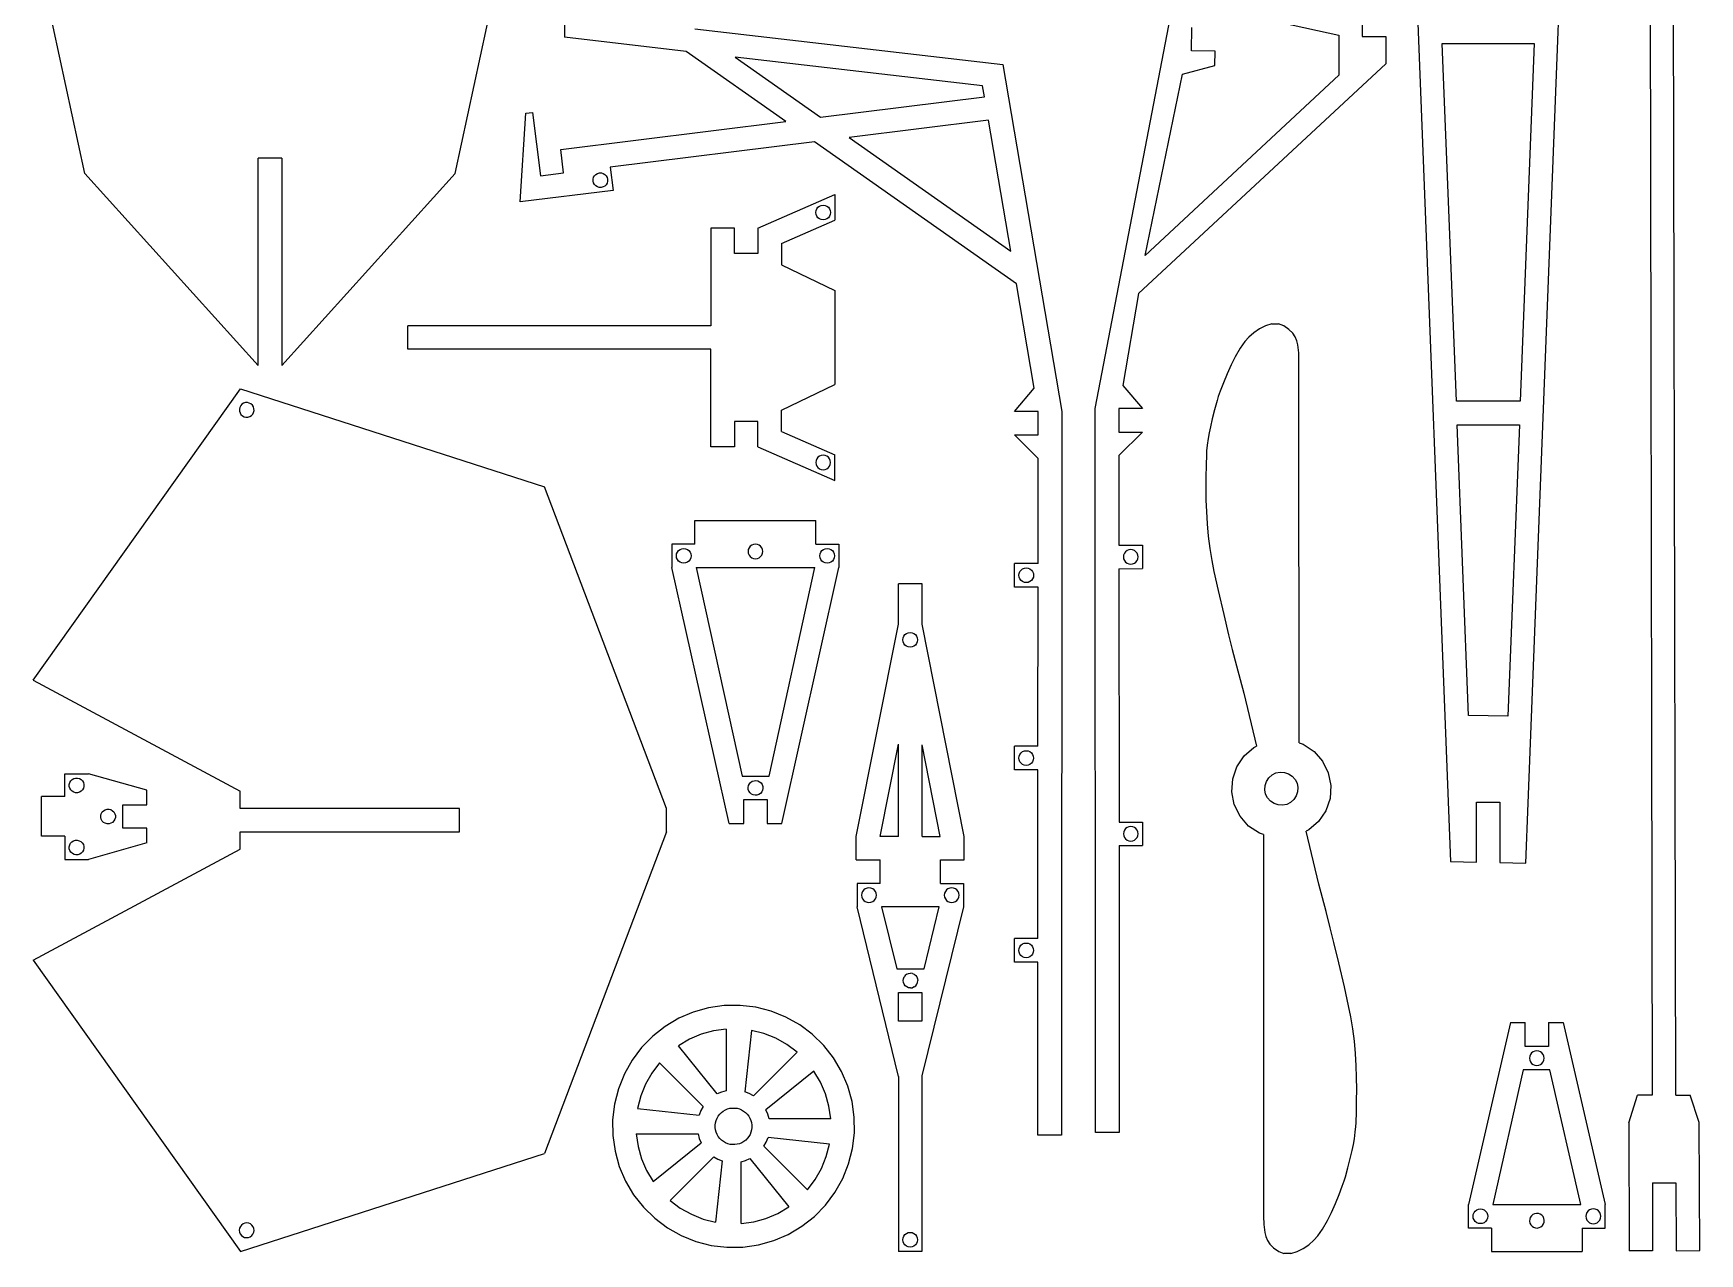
# Model space of a CAD drawing. Extents: x -199 to 167, y -163 to 180.
# Drawn here: x -63.3 to 163.8, y -163.5 to 2.8 of the extents above; entities that cross this region are included whole.
import ezdxf

# ---------------------------------------------------------------- set-up
doc = ezdxf.new("R2010")
doc.units = 0
doc.header["$MEASUREMENT"] = 0
doc.layers.get('0').update_dxf_attribs({"linetype": 'CONTINUOUS'})

msp = doc.modelspace()

# ---------------------------------------------------------------- linework, layer by layer
for p, q in [((156.84, 126.44), (157.36, -141.91)), ((160.56, -141.9), (160.04, 126.44)), ((121.31, 109.02), (129.88, -110.05)), ((140.12, -110.28), (148.71, 109.02)), ((-56.22, -16.31), (-63.13, 15.66)), ((-5.79, -16.31), (1.12, 15.66)), ((9.12, 15.85), (9.12, 2.23)), ((81.44, -48.35), (92.17, 7.45)), ((97.83, 6.21), (114.64, 2.54)), ((117.84, 5.67), (117.84, 2.34)), ((26.9, 3.39), (68.86, -1.46)), ((94.58, 0.38), (94.62, 3.58)), ((114.64, 2.54), (114.64, -2.94)), ((117.84, 2.34), (121.04, 2.34)), ((121.04, 2.34), (121.04, -1.36)), ((25.72, 0.31), (9.12, 2.23)), ((39.3, -9.24), (25.72, 0.31)), ((97.79, 0.34), (94.58, 0.38)), ((97.76, -1.59), (97.79, 0.34)), ((128.72, 1.41), (141.29, 1.41)), ((130.67, -47.36), (128.72, 1.41)), ((141.29, 1.41), (139.38, -47.36)), ((32.38, -0.46), (44.02, -8.65)), ((66.1, -4.36), (32.38, -0.46)), ((68.86, -1.46), (76.92, -48.73)), ((121.04, -1.36), (87.36, -32.69)), ((93.33, -2.81), (97.76, -1.59)), ((66.36, -5.87), (66.1, -4.36)), ((88.24, -27.49), (93.33, -2.81)), ((114.64, -2.94), (88.24, -27.49)), ((44.02, -8.65), (66.36, -5.87)), ((3.09, -20.2), (3.87, -8.11)), ((3.87, -8.11), (4.79, -8)), ((4.79, -8), (5.86, -16.63)), ((66.9, -9.05), (47.93, -11.4)), ((69.95, -26.89), (66.9, -9.05)), ((8.61, -13.07), (39.3, -9.24)), ((9.01, -16.24), (8.61, -13.07)), ((43.21, -11.99), (15.37, -15.45)), ((70.71, -31.34), (43.21, -11.99)), ((47.93, -11.4), (69.95, -26.89)), ((-32.6, -42.46), (-32.6, -14.23)), ((-29.4, -14.23), (-32.6, -14.23)), ((-29.4, -14.23), (-29.4, -42.46)), ((15.37, -15.45), (15.77, -18.63)), ((-32.6, -42.46), (-56.22, -16.31)), ((-29.4, -42.46), (-5.79, -16.31)), ((5.86, -16.63), (9.01, -16.24)), ((13.02, -17.1), (13.09, -16.84)), ((13.02, -17.36), (13.02, -17.1)), ((13.08, -17.61), (13.02, -17.36)), ((13.21, -17.84), (13.08, -17.61)), ((13.09, -16.84), (13.22, -16.62)), ((13.39, -18.02), (13.21, -17.84)), ((13.22, -16.62), (13.41, -16.44)), ((13.62, -18.15), (13.39, -18.02)), ((13.41, -16.44), (13.63, -16.31)), ((13.87, -18.22), (13.62, -18.15)), ((13.63, -16.31), (13.89, -16.24)), ((13.89, -16.24), (14.15, -16.24)), ((14.39, -18.16), (14.13, -18.23)), ((14.15, -16.24), (14.4, -16.31)), ((14.61, -18.03), (14.39, -18.16)), ((14.4, -16.31), (14.62, -16.44)), ((14.8, -17.85), (14.61, -18.03)), ((14.62, -16.44), (14.81, -16.63)), ((14.93, -17.62), (14.8, -17.85)), ((14.81, -16.63), (14.94, -16.86)), ((15, -17.37), (14.93, -17.62)), ((14.94, -16.86), (15, -17.11)), ((15, -17.11), (15, -17.37)), ((15.77, -18.63), (3.09, -20.2)), ((14.13, -18.23), (13.87, -18.22)), ((35.48, -23.78), (45.98, -19.18)), ((45.98, -19.18), (45.98, -22.68)), ((38.68, -25.87), (45.98, -22.68)), ((43.38, -21.63), (43.41, -21.37)), ((43.41, -21.89), (43.38, -21.63)), ((43.41, -21.37), (43.51, -21.13)), ((43.51, -22.13), (43.41, -21.89)), ((43.51, -21.13), (43.67, -20.92)), ((43.67, -22.34), (43.51, -22.13)), ((43.67, -20.92), (43.88, -20.76)), ((43.88, -22.5), (43.67, -22.34)), ((43.88, -20.76), (44.12, -20.66)), ((44.12, -22.6), (43.88, -22.5)), ((44.12, -20.66), (44.38, -20.63)), ((44.38, -22.63), (44.12, -22.6)), ((44.38, -20.63), (44.64, -20.66)), ((44.64, -22.6), (44.38, -22.63)), ((44.64, -20.66), (44.88, -20.76)), ((44.88, -22.5), (44.64, -22.6)), ((44.88, -20.76), (45.09, -20.92)), ((45.09, -22.34), (44.88, -22.5)), ((45.09, -20.92), (45.24, -21.13)), ((45.24, -22.13), (45.09, -22.34)), ((45.24, -21.13), (45.34, -21.37)), ((45.34, -21.89), (45.24, -22.13)), ((45.34, -21.37), (45.38, -21.63)), ((45.38, -21.63), (45.34, -21.89)), ((29.08, -23.78), (29.08, -37.06)), ((32.28, -23.78), (29.08, -23.78)), ((32.28, -27.21), (32.28, -23.78)), ((35.48, -23.78), (35.48, -27.21)), ((35.48, -27.21), (32.28, -27.21)), ((38.68, -25.87), (38.68, -28.75)), ((38.68, -28.75), (45.98, -32.25)), ((73.14, -45.57), (70.71, -31.34)), ((45.98, -32.25), (45.98, -45.07)), ((87.36, -32.69), (85.22, -45.2)), ((-12.22, -40.26), (-12.22, -37.06)), ((29.08, -37.06), (-12.22, -37.06)), ((103.07, -38.01), (102.38, -38.63)), ((103.83, -37.49), (103.07, -38.01)), ((104.66, -37.06), (103.83, -37.49)), ((105.52, -36.79), (104.66, -37.06)), ((105.52, -36.79), (106.45, -36.79)), ((107.14, -37.08), (106.45, -36.79)), ((107.85, -37.56), (107.14, -37.08)), ((108.37, -38.06), (107.85, -37.56)), ((108.7, -38.56), (108.37, -38.06)), ((108.93, -39.13), (108.7, -38.56)), ((29.08, -40.26), (-12.22, -40.26)), ((29.08, -53.54), (29.08, -40.26)), ((101.22, -40.11), (100.52, -41.29)), ((101.85, -39.23), (101.22, -40.11)), ((102.38, -38.63), (101.85, -39.23)), ((109.06, -39.65), (108.93, -39.13)), ((109.19, -40.75), (109.06, -39.65)), ((109.21, -41.89), (109.19, -40.75)), ((99.97, -42.38), (99.43, -43.61)), ((100.52, -41.29), (99.97, -42.38)), ((109.21, -44.3), (109.21, -41.89)), ((38.68, -48.57), (45.98, -45.07)), ((85.22, -45.2), (87.88, -48.35)), ((98.93, -44.85), (98.5, -45.97)), ((99.43, -43.61), (98.93, -44.85)), ((109.22, -45.87), (109.21, -44.3)), ((-63.26, -85.34), (-35.01, -45.65)), ((-35.01, -45.65), (6.42, -59)), ((-34.6, -47.62), (-34.82, -47.76)), ((-34.35, -47.54), (-34.6, -47.62)), ((-34.09, -47.53), (-34.35, -47.54)), ((-33.83, -47.59), (-34.09, -47.53)), ((-33.6, -47.71), (-33.83, -47.59)), ((70.47, -48.73), (73.14, -45.57)), ((98.08, -47.26), (97.73, -48.5)), ((98.23, -46.71), (98.08, -47.26)), ((98.5, -45.97), (98.23, -46.71)), ((109.25, -93.88), (109.22, -45.87)), ((139.38, -47.36), (130.67, -47.36)), ((-35.12, -48.18), (-35.18, -48.44)), ((-35.18, -48.44), (-35.17, -48.7)), ((-35.17, -48.7), (-35.09, -48.95)), ((-35, -47.95), (-35.12, -48.18)), ((-35.09, -48.95), (-34.96, -49.17)), ((-34.82, -47.76), (-35, -47.95)), ((-34.96, -49.17), (-34.76, -49.35)), ((-34.76, -49.35), (-34.53, -49.47)), ((-34.53, -49.47), (-34.28, -49.53)), ((-34.28, -49.53), (-34.01, -49.52)), ((-34.01, -49.52), (-33.76, -49.45)), ((-33.76, -49.45), (-33.54, -49.31)), ((-33.41, -47.89), (-33.6, -47.71)), ((-33.54, -49.31), (-33.36, -49.12)), ((-33.27, -48.12), (-33.41, -47.89)), ((-33.36, -49.12), (-33.24, -48.88)), ((-33.19, -48.37), (-33.27, -48.12)), ((-33.24, -48.88), (-33.18, -48.63)), ((-33.18, -48.63), (-33.19, -48.37)), ((38.68, -51.45), (38.68, -48.57)), ((73.67, -48.73), (70.47, -48.73)), ((73.67, -51.93), (73.67, -48.73)), ((76.92, -48.73), (76.88, -147.36)), ((81.48, -146.99), (81.44, -48.35)), ((84.68, -48.35), (84.69, -51.55)), ((87.88, -48.35), (84.68, -48.35)), ((97.41, -49.75), (97.15, -50.85)), ((97.73, -48.5), (97.41, -49.75)), ((35.48, -50.11), (32.28, -50.11)), ((32.28, -50.11), (32.28, -53.54)), ((35.48, -53.54), (35.48, -50.11)), ((38.68, -51.45), (45.98, -54.64)), ((70.47, -51.93), (73.67, -51.93)), ((73.67, -55.13), (70.47, -51.93)), ((87.89, -51.55), (84.69, -54.76)), ((84.69, -51.55), (87.89, -51.55)), ((96.98, -51.64), (96.85, -52.44)), ((97.15, -50.85), (96.98, -51.64)), ((130.8, -50.56), (139.26, -50.56)), ((132.31, -90.15), (130.8, -50.56)), ((139.26, -50.56), (137.7, -90.25)), ((32.28, -53.54), (29.08, -53.54)), ((35.48, -53.54), (45.98, -58.13)), ((96.64, -54.12), (96.6, -54.6)), ((96.73, -53.32), (96.64, -54.12)), ((96.85, -52.44), (96.73, -53.32)), ((43.41, -55.43), (43.38, -55.69)), ((43.38, -55.69), (43.41, -55.95)), ((43.51, -55.19), (43.41, -55.43)), ((43.41, -55.95), (43.51, -56.19)), ((43.67, -54.98), (43.51, -55.19)), ((43.51, -56.19), (43.67, -56.39)), ((43.88, -54.82), (43.67, -54.98)), ((43.67, -56.39), (43.88, -56.55)), ((44.12, -54.72), (43.88, -54.82)), ((43.88, -56.55), (44.12, -56.65)), ((44.38, -54.69), (44.12, -54.72)), ((44.12, -56.65), (44.38, -56.69)), ((44.64, -54.72), (44.38, -54.69)), ((44.38, -56.69), (44.64, -56.65)), ((44.88, -54.82), (44.64, -54.72)), ((44.64, -56.65), (44.88, -56.55)), ((45.09, -54.98), (44.88, -54.82)), ((44.88, -56.55), (45.09, -56.39)), ((45.24, -55.19), (45.09, -54.98)), ((45.09, -56.39), (45.24, -56.19)), ((45.34, -55.43), (45.24, -55.19)), ((45.24, -56.19), (45.34, -55.95)), ((45.38, -55.69), (45.34, -55.43)), ((45.34, -55.95), (45.38, -55.69)), ((45.98, -58.13), (45.98, -54.64)), ((73.66, -69.46), (73.67, -55.13)), ((84.69, -54.76), (84.69, -66.96)), ((96.57, -56.12), (96.54, -57.64)), ((96.6, -54.6), (96.57, -56.12)), ((23.03, -102.82), (6.42, -59)), ((96.54, -57.64), (96.53, -59.16)), ((96.53, -59.16), (96.55, -60.84)), ((96.55, -60.84), (96.6, -62.36)), ((96.6, -62.36), (96.7, -64.05)), ((26.91, -66.81), (26.91, -63.61)), ((26.91, -63.61), (43.39, -63.61)), ((43.39, -66.81), (43.39, -63.61)), ((96.7, -64.05), (96.85, -65.73)), ((96.85, -65.73), (97.07, -67.4)), ((26.91, -66.81), (23.78, -66.81)), ((23.78, -66.81), (23.78, -70.01)), ((24.41, -68.15), (24.51, -67.91)), ((24.51, -67.91), (24.67, -67.7)), ((24.67, -67.7), (24.88, -67.54)), ((24.88, -67.54), (25.12, -67.44)), ((25.12, -67.44), (25.38, -67.41)), ((25.38, -67.41), (25.64, -67.44)), ((25.64, -67.44), (25.89, -67.54)), ((25.89, -67.54), (26.09, -67.7)), ((26.09, -67.7), (26.25, -67.91)), ((26.25, -67.91), (26.35, -68.15)), ((34.18, -67.56), (34.15, -67.81)), ((34.15, -67.81), (34.18, -68.07)), ((34.28, -67.31), (34.18, -67.56)), ((34.18, -68.07), (34.28, -68.31)), ((34.44, -67.11), (34.28, -67.31)), ((34.65, -66.95), (34.44, -67.11)), ((34.89, -66.85), (34.65, -66.95)), ((35.15, -66.81), (34.89, -66.85)), ((35.41, -66.85), (35.15, -66.81)), ((35.65, -66.95), (35.41, -66.85)), ((35.86, -67.11), (35.65, -66.95)), ((36.02, -67.31), (35.86, -67.11)), ((36.12, -67.56), (36.02, -67.31)), ((36.02, -68.31), (36.12, -68.07)), ((36.15, -67.81), (36.12, -67.56)), ((36.12, -68.07), (36.15, -67.81)), ((43.39, -66.81), (46.52, -66.81)), ((43.95, -68.15), (44.05, -67.91)), ((44.05, -67.91), (44.21, -67.7)), ((44.21, -67.7), (44.42, -67.54)), ((44.42, -67.54), (44.66, -67.44)), ((44.66, -67.44), (44.92, -67.41)), ((44.92, -67.41), (45.18, -67.44)), ((45.18, -67.44), (45.42, -67.54)), ((45.42, -67.54), (45.63, -67.7)), ((45.63, -67.7), (45.79, -67.91)), ((45.79, -67.91), (45.89, -68.15)), ((46.52, -66.81), (46.52, -70.01)), ((84.69, -66.96), (87.89, -66.95)), ((85.43, -68.06), (85.33, -68.3)), ((85.58, -67.85), (85.43, -68.06)), ((85.79, -67.69), (85.58, -67.85)), ((86.03, -67.59), (85.79, -67.69)), ((86.29, -67.56), (86.03, -67.59)), ((86.55, -67.59), (86.29, -67.56)), ((86.79, -67.69), (86.55, -67.59)), ((87, -67.85), (86.79, -67.69)), ((87.16, -68.06), (87, -67.85)), ((87.26, -68.3), (87.16, -68.06)), ((87.89, -66.95), (87.89, -70.15)), ((97.07, -67.4), (97.35, -69.06)), ((31.55, -104.88), (23.78, -70.01)), ((24.38, -68.41), (24.41, -68.15)), ((24.41, -68.67), (24.38, -68.41)), ((24.51, -68.92), (24.41, -68.67)), ((24.67, -69.12), (24.51, -68.92)), ((24.88, -69.28), (24.67, -69.12)), ((25.12, -69.38), (24.88, -69.28)), ((25.38, -69.42), (25.12, -69.38)), ((25.64, -69.38), (25.38, -69.42)), ((25.89, -69.28), (25.64, -69.38)), ((26.09, -69.12), (25.89, -69.28)), ((26.25, -68.92), (26.09, -69.12)), ((26.35, -68.67), (26.25, -68.92)), ((26.35, -68.15), (26.39, -68.41)), ((26.39, -68.41), (26.35, -68.67)), ((27.07, -70.01), (33.36, -98.43)), ((27.07, -70.01), (43.24, -70.01)), ((34.28, -68.31), (34.44, -68.52)), ((34.44, -68.52), (34.65, -68.68)), ((34.65, -68.68), (34.89, -68.78)), ((34.89, -68.78), (35.15, -68.81)), ((35.15, -68.81), (35.41, -68.78)), ((35.41, -68.78), (35.65, -68.68)), ((35.65, -68.68), (35.86, -68.52)), ((35.86, -68.52), (36.02, -68.31)), ((37.02, -98.43), (43.24, -70.01)), ((38.75, -104.88), (46.52, -70.01)), ((43.91, -68.41), (43.95, -68.15)), ((43.95, -68.67), (43.91, -68.41)), ((44.05, -68.92), (43.95, -68.67)), ((44.21, -69.12), (44.05, -68.92)), ((44.42, -69.28), (44.21, -69.12)), ((44.66, -69.38), (44.42, -69.28)), ((44.92, -69.42), (44.66, -69.38)), ((45.18, -69.38), (44.92, -69.42)), ((45.42, -69.28), (45.18, -69.38)), ((45.63, -69.12), (45.42, -69.28)), ((45.79, -68.92), (45.63, -69.12)), ((45.89, -68.67), (45.79, -68.92)), ((45.89, -68.15), (45.92, -68.41)), ((45.92, -68.41), (45.89, -68.67)), ((70.46, -72.66), (70.46, -69.46)), ((73.66, -69.46), (70.46, -69.46)), ((71.2, -70.56), (71.36, -70.35)), ((71.36, -70.35), (71.56, -70.19)), ((71.56, -70.19), (71.81, -70.09)), ((71.81, -70.09), (72.06, -70.06)), ((72.06, -70.06), (72.32, -70.09)), ((72.32, -70.09), (72.56, -70.19)), ((72.56, -70.19), (72.77, -70.35)), ((72.77, -70.35), (72.93, -70.56)), ((84.69, -70.16), (87.89, -70.15)), ((84.69, -70.16), (84.71, -104.68)), ((85.33, -68.3), (85.29, -68.56)), ((85.29, -68.56), (85.33, -68.81)), ((85.33, -68.81), (85.43, -69.06)), ((85.43, -69.06), (85.59, -69.26)), ((85.59, -69.26), (85.79, -69.42)), ((85.79, -69.42), (86.03, -69.52)), ((86.03, -69.52), (86.29, -69.56)), ((86.29, -69.56), (86.55, -69.52)), ((86.55, -69.52), (86.79, -69.42)), ((86.79, -69.42), (87, -69.26)), ((87, -69.26), (87.16, -69.06)), ((87.16, -69.06), (87.26, -68.81)), ((87.29, -68.56), (87.26, -68.3)), ((87.26, -68.81), (87.29, -68.56)), ((97.35, -69.06), (97.64, -70.56)), ((57.86, -72.21), (54.66, -72.21)), ((54.66, -77.71), (54.66, -72.21)), ((57.86, -77.71), (57.86, -72.21)), ((73.66, -72.66), (70.46, -72.66)), ((71.06, -71.06), (71.1, -70.8)), ((71.1, -71.32), (71.06, -71.06)), ((71.1, -70.8), (71.2, -70.56)), ((71.2, -71.56), (71.1, -71.32)), ((71.36, -71.77), (71.2, -71.56)), ((71.56, -71.93), (71.36, -71.77)), ((71.8, -72.03), (71.56, -71.93)), ((72.06, -72.06), (71.8, -72.03)), ((72.32, -72.03), (72.06, -72.06)), ((72.56, -71.93), (72.32, -72.03)), ((72.77, -71.77), (72.56, -71.93)), ((72.93, -71.56), (72.77, -71.77)), ((72.93, -70.56), (73.03, -70.8)), ((73.03, -71.32), (72.93, -71.56)), ((73.03, -70.8), (73.06, -71.06)), ((73.06, -71.06), (73.03, -71.32)), ((73.65, -94.36), (73.66, -72.66)), ((97.64, -70.56), (98.21, -73.14)), ((98.21, -73.14), (98.98, -76.4)), ((98.98, -76.4), (99.64, -79.16)), ((48.9, -106.64), (54.66, -77.71)), ((55.27, -79.6), (55.37, -79.36)), ((55.37, -79.36), (55.53, -79.15)), ((55.53, -79.15), (55.74, -78.99)), ((55.74, -78.99), (55.98, -78.89)), ((55.98, -78.89), (56.24, -78.86)), ((56.24, -78.86), (56.5, -78.89)), ((56.5, -78.89), (56.74, -78.99)), ((56.74, -78.99), (56.95, -79.15)), ((56.95, -79.15), (57.11, -79.36)), ((57.11, -79.36), (57.21, -79.6)), ((63.59, -106.64), (57.86, -77.71)), ((99.64, -79.16), (100.14, -81.16)), ((55.24, -79.86), (55.27, -79.6)), ((55.27, -80.12), (55.24, -79.86)), ((55.37, -80.36), (55.27, -80.12)), ((55.53, -80.57), (55.37, -80.36)), ((55.74, -80.73), (55.53, -80.57)), ((55.98, -80.83), (55.74, -80.73)), ((56.24, -80.86), (55.98, -80.83)), ((56.5, -80.83), (56.24, -80.86)), ((56.74, -80.73), (56.5, -80.83)), ((56.95, -80.57), (56.74, -80.73)), ((57.11, -80.36), (56.95, -80.57)), ((57.21, -80.12), (57.11, -80.36)), ((57.21, -79.6), (57.25, -79.86)), ((57.25, -79.86), (57.21, -80.12)), ((100.14, -81.16), (100.7, -83.41)), ((100.7, -83.41), (101.72, -87.14)), ((-63.26, -85.34), (-35.09, -100.46)), ((101.72, -87.14), (103.43, -94.33)), ((137.7, -90.25), (132.31, -90.15)), ((52.16, -106.64), (54.66, -94.09)), ((54.66, -106.64), (54.66, -94.09)), ((57.86, -106.64), (57.86, -94.17)), ((60.33, -106.64), (57.86, -94.17)), ((70.45, -97.56), (70.45, -94.36)), ((73.65, -94.36), (70.45, -94.36)), ((71.19, -95.46), (71.35, -95.25)), ((71.35, -95.25), (71.55, -95.09)), ((71.55, -95.09), (71.8, -94.99)), ((71.8, -94.99), (72.05, -94.96)), ((72.05, -94.96), (72.31, -94.99)), ((72.31, -94.99), (72.55, -95.09)), ((72.55, -95.09), (72.76, -95.25)), ((72.76, -95.25), (72.92, -95.46)), ((101.74, -95.67), (103.06, -94.51)), ((103.06, -94.51), (103.43, -94.33)), ((109.25, -93.88), (109.81, -94.07)), ((109.81, -94.07), (111.28, -95.05)), ((111.28, -95.05), (112.44, -96.38)), ((73.65, -97.56), (70.45, -97.56)), ((71.05, -95.96), (71.09, -95.7)), ((71.09, -96.22), (71.05, -95.96)), ((71.09, -95.7), (71.19, -95.46)), ((71.19, -96.46), (71.09, -96.22)), ((71.35, -96.67), (71.19, -96.46)), ((71.55, -96.83), (71.35, -96.67)), ((71.79, -96.93), (71.55, -96.83)), ((72.05, -96.96), (71.79, -96.93)), ((72.31, -96.93), (72.05, -96.96)), ((72.55, -96.83), (72.31, -96.93)), ((72.76, -96.67), (72.55, -96.83)), ((72.92, -96.46), (72.76, -96.67)), ((72.92, -95.46), (73.02, -95.7)), ((73.02, -96.22), (72.92, -96.46)), ((73.02, -95.7), (73.05, -95.96)), ((73.05, -95.96), (73.02, -96.22)), ((73.64, -120.56), (73.65, -97.56)), ((100.19, -98.81), (100.75, -97.14)), ((100.75, -97.14), (101.74, -95.67)), ((112.44, -96.38), (113.22, -97.96)), ((-58.96, -98.09), (-55.76, -98.09)), ((-58.96, -101.22), (-58.96, -98.09)), ((-58.35, -99.56), (-58.28, -99.31)), ((-58.35, -99.82), (-58.35, -99.56)), ((-58.28, -100.08), (-58.35, -99.82)), ((-58.28, -99.31), (-58.15, -99.08)), ((-58.15, -99.08), (-57.97, -98.89)), ((-57.97, -98.89), (-57.74, -98.76)), ((-57.74, -98.76), (-57.49, -98.69)), ((-57.49, -98.69), (-57.23, -98.69)), ((-57.23, -98.69), (-56.97, -98.76)), ((-56.97, -98.76), (-56.75, -98.89)), ((-56.75, -98.89), (-56.56, -99.08)), ((-56.56, -99.08), (-56.43, -99.3)), ((-56.43, -99.3), (-56.36, -99.56)), ((-56.36, -99.82), (-56.43, -100.07)), ((-56.36, -99.56), (-56.36, -99.82)), ((-47.78, -100.33), (-55.76, -98.09)), ((33.36, -98.43), (37.02, -98.43)), ((34.16, -99.97), (34.21, -99.72)), ((34.21, -99.72), (34.32, -99.48)), ((34.32, -99.48), (34.49, -99.28)), ((34.49, -99.28), (34.71, -99.13)), ((34.71, -99.13), (34.96, -99.05)), ((34.96, -99.05), (35.22, -99.03)), ((35.22, -99.03), (35.48, -99.08)), ((35.48, -99.08), (35.71, -99.19)), ((35.71, -99.19), (35.91, -99.36)), ((35.91, -99.36), (36.06, -99.58)), ((36.06, -99.58), (36.14, -99.83)), ((36.14, -99.83), (36.16, -100.09)), ((100.07, -100.57), (100.19, -98.81)), ((104.56, -100.29), (104.6, -99.7)), ((104.6, -99.7), (104.79, -99.14)), ((104.79, -99.14), (105.11, -98.65)), ((105.11, -98.65), (105.56, -98.26)), ((105.56, -98.26), (106.09, -97.99)), ((106.09, -97.99), (106.66, -97.88)), ((106.66, -97.88), (107.25, -97.91)), ((107.25, -97.91), (107.81, -98.1)), ((107.81, -98.1), (108.31, -98.43)), ((108.31, -98.43), (108.7, -98.87)), ((108.7, -98.87), (108.96, -99.4)), ((108.96, -99.4), (109.08, -99.98)), ((113.22, -97.96), (113.57, -99.69)), ((113.57, -99.69), (113.45, -101.46)), ((-58.96, -101.22), (-62.16, -101.22)), ((-62.16, -106.62), (-62.16, -101.22)), ((-58.15, -100.3), (-58.28, -100.08)), ((-57.97, -100.49), (-58.15, -100.3)), ((-57.74, -100.62), (-57.97, -100.49)), ((-57.49, -100.69), (-57.74, -100.62)), ((-57.22, -100.69), (-57.49, -100.69)), ((-56.97, -100.62), (-57.22, -100.69)), ((-56.74, -100.49), (-56.97, -100.62)), ((-56.56, -100.3), (-56.74, -100.49)), ((-56.43, -100.07), (-56.56, -100.3)), ((-47.78, -102.33), (-47.78, -100.33)), ((-35.09, -102.82), (-35.09, -100.46)), ((33.55, -101.63), (36.75, -101.63)), ((33.55, -104.88), (33.55, -101.63)), ((34.18, -100.24), (34.16, -99.97)), ((34.26, -100.48), (34.18, -100.24)), ((34.41, -100.7), (34.26, -100.48)), ((34.61, -100.87), (34.41, -100.7)), ((34.84, -100.99), (34.61, -100.87)), ((35.1, -101.03), (34.84, -100.99)), ((35.36, -101.02), (35.1, -101.03)), ((35.61, -100.93), (35.36, -101.02)), ((35.83, -100.78), (35.61, -100.93)), ((36, -100.58), (35.83, -100.78)), ((36.11, -100.35), (36, -100.58)), ((36.16, -100.09), (36.11, -100.35)), ((36.75, -101.63), (36.75, -104.88)), ((100.41, -102.31), (100.07, -100.57)), ((104.68, -100.87), (104.56, -100.29)), ((104.94, -101.4), (104.68, -100.87)), ((105.33, -101.84), (104.94, -101.4)), ((105.83, -102.17), (105.33, -101.84)), ((106.39, -102.35), (105.83, -102.17)), ((108.08, -102.01), (107.55, -102.27)), ((108.53, -101.62), (108.08, -102.01)), ((108.85, -101.13), (108.53, -101.62)), ((109.04, -100.57), (108.85, -101.13)), ((109.08, -99.98), (109.04, -100.57)), ((113.45, -101.46), (112.88, -103.13)), ((133.41, -101.97), (136.61, -101.97)), ((133.41, -110.14), (133.41, -101.97)), ((136.61, -101.97), (136.61, -110.2)), ((-54.06, -103.79), (-53.99, -103.54)), ((-54.06, -104.06), (-54.06, -103.79)), ((-53.99, -104.31), (-54.06, -104.06)), ((-53.99, -103.54), (-53.86, -103.31)), ((-53.86, -104.54), (-53.99, -104.31)), ((-53.86, -103.31), (-53.68, -103.13)), ((-53.68, -103.13), (-53.45, -103)), ((-53.45, -103), (-53.2, -102.93)), ((-53.2, -102.93), (-52.93, -102.93)), ((-52.93, -102.93), (-52.68, -102.99)), ((-52.68, -102.99), (-52.45, -103.13)), ((-52.45, -103.13), (-52.27, -103.31)), ((-52.27, -103.31), (-52.14, -103.54)), ((-52.14, -104.31), (-52.27, -104.53)), ((-52.14, -103.54), (-52.07, -103.79)), ((-52.07, -104.05), (-52.14, -104.31)), ((-52.07, -103.79), (-52.06, -103.92)), ((-52.06, -103.92), (-52.07, -104.05)), ((-51.05, -105.53), (-51.05, -102.33)), ((-51.05, -102.33), (-47.78, -102.33)), ((-5.2, -102.82), (-35.09, -102.82)), ((-5.2, -106.02), (-5.2, -102.82)), ((23.02, -106.02), (23.03, -102.82)), ((101.19, -103.89), (100.41, -102.31)), ((102.36, -105.22), (101.19, -103.89)), ((106.98, -102.39), (106.39, -102.35)), ((107.55, -102.27), (106.98, -102.39)), ((112.88, -103.13), (111.9, -104.59)), ((-58.96, -106.62), (-62.16, -106.62)), ((-58.96, -106.62), (-58.96, -109.76)), ((-53.68, -104.72), (-53.86, -104.54)), ((-53.45, -104.85), (-53.68, -104.72)), ((-53.19, -104.92), (-53.45, -104.85)), ((-52.93, -104.92), (-53.19, -104.92)), ((-52.68, -104.85), (-52.93, -104.92)), ((-52.45, -104.72), (-52.68, -104.85)), ((-52.27, -104.53), (-52.45, -104.72)), ((-47.78, -105.53), (-51.05, -105.53)), ((-47.78, -107.52), (-47.78, -105.53)), ((-35.09, -106.02), (-5.2, -106.02)), ((-35.09, -108.37), (-35.09, -106.02)), ((23.02, -106.02), (6.42, -149.83)), ((31.55, -104.88), (33.55, -104.88)), ((36.75, -104.88), (38.75, -104.88)), ((48.9, -109.84), (48.9, -106.64)), ((54.66, -106.64), (52.16, -106.64)), ((57.86, -106.64), (60.33, -106.64)), ((63.59, -109.84), (63.59, -106.64)), ((84.71, -104.68), (87.91, -104.68)), ((85.34, -106.02), (85.31, -106.28)), ((85.31, -106.28), (85.34, -106.54)), ((85.44, -105.78), (85.34, -106.02)), ((85.34, -106.54), (85.44, -106.78)), ((85.6, -105.57), (85.44, -105.78)), ((85.81, -105.41), (85.6, -105.57)), ((86.05, -105.31), (85.81, -105.41)), ((86.31, -105.28), (86.05, -105.31)), ((86.57, -105.31), (86.31, -105.28)), ((86.81, -105.41), (86.57, -105.31)), ((87.01, -105.57), (86.81, -105.41)), ((87.17, -105.78), (87.01, -105.57)), ((87.27, -106.02), (87.17, -105.78)), ((87.17, -106.78), (87.27, -106.54)), ((87.31, -106.28), (87.27, -106.02)), ((87.27, -106.54), (87.31, -106.28)), ((87.91, -104.68), (87.91, -107.88)), ((103.83, -106.2), (102.36, -105.22)), ((104.38, -106.39), (103.83, -106.2)), ((104.38, -106.39), (104.4, -154.39)), ((110.58, -105.76), (110.2, -105.94)), ((111.91, -113.13), (110.2, -105.94)), ((111.9, -104.59), (110.58, -105.76)), ((-63.26, -123.49), (-35.09, -108.37)), ((-58.36, -108.06), (-58.3, -107.8)), ((-58.35, -108.32), (-58.36, -108.06)), ((-58.27, -108.57), (-58.35, -108.32)), ((-58.3, -107.8), (-58.17, -107.57)), ((-58.13, -108.79), (-58.27, -108.57)), ((-58.17, -107.57), (-57.99, -107.38)), ((-57.94, -108.97), (-58.13, -108.79)), ((-57.99, -107.38), (-57.77, -107.24)), ((-57.71, -109.1), (-57.94, -108.97)), ((-57.77, -107.24), (-57.52, -107.17)), ((-57.52, -107.17), (-57.26, -107.16)), ((-57.26, -107.16), (-57, -107.22)), ((-57, -107.22), (-56.77, -107.34)), ((-56.72, -108.93), (-56.94, -109.07)), ((-56.77, -107.34), (-56.58, -107.52)), ((-56.54, -108.74), (-56.72, -108.93)), ((-56.58, -107.52), (-56.44, -107.74)), ((-56.42, -108.51), (-56.54, -108.74)), ((-56.44, -107.74), (-56.37, -107.99)), ((-56.36, -108.25), (-56.42, -108.51)), ((-56.37, -107.99), (-56.36, -108.25)), ((-47.78, -107.52), (-55.76, -109.76)), ((84.71, -107.88), (84.72, -146.99)), ((84.71, -107.88), (87.91, -107.88)), ((85.44, -106.78), (85.6, -106.98)), ((85.6, -106.98), (85.81, -107.14)), ((85.81, -107.14), (86.05, -107.24)), ((86.05, -107.24), (86.31, -107.28)), ((86.31, -107.28), (86.57, -107.24)), ((86.57, -107.24), (86.81, -107.14)), ((86.81, -107.14), (87.01, -106.98)), ((87.01, -106.98), (87.17, -106.78)), ((-58.96, -109.76), (-55.76, -109.76)), ((-57.45, -109.16), (-57.71, -109.1)), ((-57.19, -109.15), (-57.45, -109.16)), ((-56.94, -109.07), (-57.19, -109.15)), ((48.9, -109.84), (52.16, -109.84)), ((52.16, -113.04), (52.16, -109.84)), ((60.36, -113.04), (60.36, -109.84)), ((60.36, -109.84), (63.59, -109.84)), ((129.88, -110.05), (133.41, -110.14)), ((136.61, -110.2), (140.12, -110.28)), ((52.16, -113.04), (49.02, -113.04)), ((49.02, -113.04), (49.02, -116.24)), ((60.36, -113.04), (63.5, -113.04)), ((63.5, -113.04), (63.5, -116.24)), ((112.92, -116.86), (111.91, -113.13)), ((49.65, -114.38), (49.62, -114.64)), ((49.62, -114.64), (49.65, -114.9)), ((49.75, -114.13), (49.65, -114.38)), ((49.65, -114.9), (49.75, -115.14)), ((49.91, -113.93), (49.75, -114.13)), ((49.75, -115.14), (49.91, -115.35)), ((50.12, -113.77), (49.91, -113.93)), ((49.91, -115.35), (50.12, -115.51)), ((50.36, -113.67), (50.12, -113.77)), ((50.12, -115.51), (50.36, -115.61)), ((50.62, -113.63), (50.36, -113.67)), ((50.36, -115.61), (50.62, -115.64)), ((50.88, -113.67), (50.62, -113.63)), ((50.62, -115.64), (50.88, -115.61)), ((51.13, -113.77), (50.88, -113.67)), ((50.88, -115.61), (51.13, -115.51)), ((51.33, -113.93), (51.13, -113.77)), ((51.13, -115.51), (51.33, -115.35)), ((51.49, -114.13), (51.33, -113.93)), ((51.33, -115.35), (51.49, -115.14)), ((51.59, -114.38), (51.49, -114.13)), ((51.49, -115.14), (51.59, -114.9)), ((51.63, -114.64), (51.59, -114.38)), ((51.59, -114.9), (51.63, -114.64)), ((60.93, -114.38), (60.89, -114.64)), ((60.89, -114.64), (60.93, -114.9)), ((61.03, -114.13), (60.93, -114.38)), ((60.93, -114.9), (61.03, -115.14)), ((61.19, -113.93), (61.03, -114.13)), ((61.03, -115.14), (61.19, -115.35)), ((61.39, -113.77), (61.19, -113.93)), ((61.19, -115.35), (61.39, -115.51)), ((61.64, -113.67), (61.39, -113.77)), ((61.39, -115.51), (61.64, -115.61)), ((61.9, -113.63), (61.64, -113.67)), ((61.64, -115.61), (61.9, -115.64)), ((62.16, -113.67), (61.9, -113.63)), ((61.9, -115.64), (62.16, -115.61)), ((62.4, -113.77), (62.16, -113.67)), ((62.16, -115.61), (62.4, -115.51)), ((62.61, -113.93), (62.4, -113.77)), ((62.4, -115.51), (62.61, -115.35)), ((62.77, -114.13), (62.61, -113.93)), ((62.61, -115.35), (62.77, -115.14)), ((62.87, -114.38), (62.77, -114.13)), ((62.77, -115.14), (62.87, -114.9)), ((62.9, -114.64), (62.87, -114.38)), ((62.87, -114.9), (62.9, -114.64)), ((54.64, -139.36), (49.02, -116.24)), ((60.21, -116.24), (52.31, -116.24)), ((52.31, -116.24), (54.42, -124.68)), ((63.5, -116.24), (57.84, -139.27)), ((58.14, -124.68), (60.21, -116.24)), ((113.49, -119.11), (112.92, -116.86)), ((113.98, -121.11), (113.49, -119.11)), ((70.44, -123.76), (70.44, -120.56)), ((73.64, -120.56), (70.44, -120.56)), ((71.04, -122.16), (71.08, -121.9)), ((71.08, -122.42), (71.04, -122.16)), ((71.08, -121.9), (71.18, -121.66)), ((71.18, -122.66), (71.08, -122.42)), ((71.18, -121.66), (71.34, -121.45)), ((71.34, -121.45), (71.54, -121.29)), ((71.54, -121.29), (71.78, -121.19)), ((71.78, -121.19), (72.04, -121.16)), ((72.04, -121.16), (72.3, -121.19)), ((72.3, -121.19), (72.54, -121.29)), ((72.54, -121.29), (72.75, -121.45)), ((72.75, -121.45), (72.91, -121.66)), ((72.91, -121.66), (73.01, -121.9)), ((73.01, -122.42), (72.91, -122.66)), ((73.01, -121.9), (73.04, -122.16)), ((73.04, -122.16), (73.01, -122.42)), ((114.64, -123.87), (113.98, -121.11)), ((-63.26, -123.49), (-35.01, -163.18)), ((54.42, -124.68), (58.14, -124.68)), ((73.64, -123.76), (70.44, -123.76)), ((71.34, -122.87), (71.18, -122.66)), ((71.54, -123.03), (71.34, -122.87)), ((71.78, -123.13), (71.54, -123.03)), ((72.04, -123.16), (71.78, -123.13)), ((72.3, -123.13), (72.04, -123.16)), ((72.54, -123.03), (72.3, -123.13)), ((72.75, -122.87), (72.54, -123.03)), ((72.91, -122.66), (72.75, -122.87)), ((73.63, -147.36), (73.64, -123.76)), ((115.41, -127.13), (114.64, -123.87)), ((55.27, -126.28), (55.31, -126.02)), ((55.31, -126.54), (55.27, -126.28)), ((55.31, -126.02), (55.41, -125.77)), ((55.41, -126.78), (55.31, -126.54)), ((55.57, -125.57), (55.41, -125.77)), ((55.57, -126.99), (55.41, -126.78)), ((55.77, -125.41), (55.57, -125.57)), ((55.77, -127.15), (55.57, -126.99)), ((55.77, -125.41), (56.02, -125.31)), ((56.02, -127.25), (55.77, -127.15)), ((56.02, -125.31), (56.28, -125.27)), ((56.54, -125.31), (56.28, -125.27)), ((56.54, -125.31), (56.78, -125.41)), ((56.78, -127.15), (56.54, -127.25)), ((56.78, -125.41), (56.99, -125.57)), ((56.78, -127.15), (56.99, -126.99)), ((56.99, -125.57), (57.15, -125.77)), ((56.99, -126.99), (57.15, -126.78)), ((57.15, -125.77), (57.25, -126.02)), ((57.15, -126.78), (57.25, -126.54)), ((57.25, -126.02), (57.28, -126.28)), ((57.25, -126.54), (57.28, -126.28)), ((115.98, -129.71), (115.41, -127.13)), ((54.64, -127.88), (57.84, -127.88)), ((54.64, -131.82), (54.64, -127.88)), ((56.28, -127.28), (56.02, -127.25)), ((56.28, -127.28), (56.54, -127.25)), ((57.84, -127.88), (57.84, -131.82)), ((24.7, -131.42), (22.84, -132.52)), ((26.68, -130.57), (24.7, -131.42)), ((28.76, -129.99), (26.68, -130.57)), ((30.9, -129.68), (28.76, -129.99)), ((33.06, -129.66), (30.9, -129.68)), ((35.2, -129.91), (33.06, -129.66)), ((37.29, -130.45), (35.2, -129.91)), ((39.29, -131.25), (37.29, -130.45)), ((41.18, -132.31), (39.29, -131.25)), ((116.27, -131.2), (115.98, -129.71)), ((116.55, -132.87), (116.27, -131.2)), ((21.15, -133.85), (19.64, -135.4)), ((22.84, -132.52), (21.15, -133.85)), ((27.75, -133.59), (26.15, -134.28)), ((29.42, -133.13), (27.75, -133.59)), ((31.15, -132.88), (29.42, -133.13)), ((31.15, -132.88), (31.15, -141.29)), ((34.61, -133.07), (33.7, -141.43)), ((36.3, -133.5), (34.61, -133.07)), ((37.91, -134.14), (36.3, -133.5)), ((42.9, -133.6), (41.18, -132.31)), ((44.45, -135.11), (42.9, -133.6)), ((57.84, -131.82), (54.64, -131.82)), ((116.77, -134.54), (116.55, -132.87)), ((138.03, -132), (132.34, -156.79)), ((138.03, -132), (140.03, -132)), ((140.03, -135.25), (140.03, -132)), ((143.23, -132), (143.23, -135.25)), ((143.23, -132), (145.23, -132)), ((145.23, -132), (150.93, -156.79)), ((19.64, -135.4), (18.34, -137.12)), ((26.15, -134.28), (24.66, -135.16)), ((29.93, -141.72), (24.66, -135.16)), ((40.82, -136.04), (34.87, -141.99)), ((39.42, -135), (37.91, -134.14)), ((40.82, -136.04), (39.42, -135)), ((45.78, -136.81), (44.45, -135.11)), ((116.93, -136.22), (116.77, -134.54)), ((117.02, -137.91), (116.93, -136.22)), ((143.23, -135.25), (140.03, -135.25)), ((140.92, -136.14), (140.76, -136.35)), ((141.13, -135.98), (140.92, -136.14)), ((141.37, -135.88), (141.13, -135.98)), ((141.63, -135.85), (141.37, -135.88)), ((141.89, -135.88), (141.63, -135.85)), ((142.14, -135.98), (141.89, -135.88)), ((142.34, -136.14), (142.14, -135.98)), ((142.5, -136.35), (142.34, -136.14)), ((18.34, -137.12), (17.29, -139)), ((22.07, -137.48), (21.03, -138.87)), ((22.07, -137.48), (28.02, -143.43)), ((46.88, -138.67), (45.78, -136.81)), ((117.07, -139.43), (117.02, -137.91)), ((139.76, -138.45), (135.63, -156.79)), ((143.43, -138.45), (139.76, -138.45)), ((140.66, -136.59), (140.63, -136.85)), ((140.63, -136.85), (140.66, -137.11)), ((140.76, -136.35), (140.66, -136.59)), ((140.66, -137.11), (140.76, -137.35)), ((140.76, -137.35), (140.92, -137.56)), ((140.92, -137.56), (141.13, -137.72)), ((141.13, -137.72), (141.37, -137.82)), ((141.37, -137.82), (141.63, -137.85)), ((141.63, -137.85), (141.89, -137.82)), ((141.89, -137.82), (142.14, -137.72)), ((142.14, -137.72), (142.34, -137.56)), ((142.34, -137.56), (142.5, -137.35)), ((142.6, -136.59), (142.5, -136.35)), ((142.5, -137.35), (142.6, -137.11)), ((142.64, -136.85), (142.6, -136.59)), ((142.6, -137.11), (142.64, -136.85)), ((147.65, -156.79), (143.43, -138.45)), ((17.29, -139), (16.48, -141.01)), ((20.18, -140.39), (19.53, -142)), ((21.03, -138.87), (20.18, -140.39)), ((43.13, -138.62), (36.58, -143.9)), ((44.02, -140.12), (43.13, -138.62)), ((44.7, -141.72), (44.02, -140.12)), ((47.73, -140.65), (46.88, -138.67)), ((48.31, -142.73), (47.73, -140.65)), ((54.64, -139.36), (54.64, -163.19)), ((57.84, -139.27), (57.84, -163.19)), ((117.09, -141.11), (117.07, -139.43)), ((16.48, -141.01), (15.95, -143.1)), ((19.53, -142), (19.1, -143.69)), ((30.52, -141.47), (29.93, -141.72)), ((31.15, -141.29), (30.52, -141.47)), ((34.3, -141.67), (33.7, -141.43)), ((34.87, -141.99), (34.3, -141.67)), ((45.17, -143.39), (44.7, -141.72)), ((48.62, -144.87), (48.31, -142.73)), ((117.06, -144.15), (117.08, -142.63)), ((117.08, -142.63), (117.09, -141.11)), ((154.17, -145.65), (155.36, -141.91)), ((157.36, -141.91), (155.36, -141.91)), ((160.56, -141.9), (162.55, -141.9)), ((163.77, -145.63), (162.55, -141.9)), ((15.95, -143.1), (15.69, -145.24)), ((15.69, -145.24), (15.71, -147.4)), ((19.1, -143.69), (27.46, -144.6)), ((27.71, -144), (27.46, -144.6)), ((28.02, -143.43), (27.71, -144)), ((29.79, -145.34), (29.92, -145.04)), ((29.92, -145.04), (30.08, -144.75)), ((30.08, -144.75), (30.28, -144.49)), ((30.28, -144.49), (30.51, -144.26)), ((30.51, -144.26), (30.77, -144.06)), ((30.77, -144.06), (31.05, -143.9)), ((31.05, -143.9), (31.35, -143.77)), ((31.35, -143.77), (31.67, -143.68)), ((31.67, -143.68), (31.99, -143.64)), ((31.99, -143.64), (32.32, -143.64)), ((32.32, -143.64), (32.64, -143.68)), ((32.64, -143.68), (32.96, -143.76)), ((32.96, -143.76), (33.26, -143.89)), ((33.26, -143.89), (33.54, -144.05)), ((33.54, -144.05), (33.81, -144.25)), ((33.81, -144.25), (34.04, -144.48)), ((34.04, -144.48), (34.24, -144.73)), ((34.24, -144.73), (34.4, -145.02)), ((34.4, -145.02), (34.53, -145.32)), ((34.53, -145.32), (34.62, -145.63)), ((36.83, -144.49), (36.58, -143.9)), ((37.01, -145.11), (36.83, -144.49)), ((45.42, -145.11), (37.01, -145.11)), ((45.42, -145.11), (45.17, -143.39)), ((48.64, -147.02), (48.62, -144.87)), ((117.03, -145.67), (117.06, -144.15)), ((15.71, -147.4), (16.02, -149.54)), ((18.91, -147.15), (19.16, -148.87)), ((18.91, -147.15), (27.33, -147.15)), ((27.33, -147.15), (27.5, -147.78)), ((29.67, -145.98), (29.71, -145.66)), ((29.67, -146.31), (29.67, -145.98)), ((29.72, -146.63), (29.67, -146.31)), ((29.71, -145.66), (29.79, -145.34)), ((29.8, -146.95), (29.72, -146.63)), ((29.93, -147.25), (29.8, -146.95)), ((30.09, -147.53), (29.93, -147.25)), ((30.29, -147.79), (30.09, -147.53)), ((34.25, -147.51), (34.05, -147.77)), ((34.41, -147.23), (34.25, -147.51)), ((34.54, -146.93), (34.41, -147.23)), ((34.62, -146.61), (34.54, -146.93)), ((34.62, -145.63), (34.66, -145.96)), ((34.66, -146.28), (34.62, -146.61)), ((34.66, -145.96), (34.66, -146.28)), ((48.38, -149.17), (48.64, -147.02)), ((76.88, -147.36), (73.63, -147.36)), ((84.72, -146.99), (81.48, -146.99)), ((116.78, -147.83), (116.89, -146.95)), ((116.89, -146.95), (116.98, -146.15)), ((116.98, -146.15), (117.03, -145.67)), ((154.17, -145.65), (154.2, -163.09)), ((163.83, -163.06), (163.77, -145.63)), ((-35.01, -163.18), (6.42, -149.83)), ((16.02, -149.54), (16.6, -151.61)), ((19.16, -148.87), (19.63, -150.55)), ((21.2, -153.64), (27.75, -148.37)), ((27.5, -147.78), (27.75, -148.37)), ((30.53, -148.02), (30.29, -147.79)), ((30.79, -148.22), (30.53, -148.02)), ((31.07, -148.38), (30.79, -148.22)), ((31.37, -148.5), (31.07, -148.38)), ((31.69, -148.59), (31.37, -148.5)), ((32.01, -148.63), (31.69, -148.59)), ((32.34, -148.63), (32.01, -148.63)), ((32.67, -148.58), (32.34, -148.63)), ((32.98, -148.5), (32.67, -148.58)), ((33.28, -148.37), (32.98, -148.5)), ((33.56, -148.21), (33.28, -148.37)), ((33.82, -148), (33.56, -148.21)), ((34.05, -147.77), (33.82, -148)), ((36.31, -148.83), (36.63, -148.27)), ((42.26, -154.78), (36.31, -148.83)), ((36.63, -148.27), (36.87, -147.67)), ((45.23, -148.58), (36.87, -147.67)), ((44.8, -150.26), (45.23, -148.58)), ((47.85, -151.26), (48.38, -149.17)), ((116.21, -150.52), (116.48, -149.42)), ((116.48, -149.42), (116.64, -148.63)), ((116.64, -148.63), (116.78, -147.83)), ((16.6, -151.61), (17.45, -153.6)), ((19.63, -150.55), (20.31, -152.15)), ((23.52, -156.23), (29.46, -150.28)), ((29.46, -150.28), (30.03, -150.59)), ((30.63, -150.83), (29.72, -159.2)), ((30.03, -150.59), (30.63, -150.83)), ((33.19, -150.97), (33.81, -150.8)), ((33.19, -159.39), (33.19, -150.97)), ((33.81, -150.8), (34.4, -150.54)), ((34.4, -150.54), (39.68, -157.1)), ((43.3, -153.39), (44.15, -151.88)), ((44.15, -151.88), (44.8, -150.26)), ((47.05, -153.26), (47.85, -151.26)), ((115.55, -153.01), (115.89, -151.77)), ((115.89, -151.77), (116.21, -150.52)), ((17.45, -153.6), (18.55, -155.46)), ((20.31, -152.15), (21.2, -153.64)), ((42.26, -154.78), (43.3, -153.39)), ((45.99, -155.14), (47.05, -153.26)), ((104.4, -154.39), (104.41, -155.97)), ((114.7, -155.42), (115.12, -154.3)), ((115.12, -154.3), (115.4, -153.55)), ((115.4, -153.55), (115.55, -153.01)), ((157.38, -153.84), (160.59, -153.84)), ((157.38, -153.84), (157.4, -163.08)), ((160.59, -153.84), (160.63, -163.08)), ((18.55, -155.46), (19.88, -157.15)), ((23.52, -156.23), (24.91, -157.27)), ((44.69, -156.87), (45.99, -155.14)), ((104.41, -155.97), (104.41, -158.38)), ((113.65, -157.88), (114.2, -156.66)), ((114.2, -156.66), (114.7, -155.42)), ((19.88, -157.15), (21.43, -158.66)), ((21.43, -158.66), (23.16, -159.96)), ((24.91, -157.27), (26.42, -158.12)), ((26.42, -158.12), (28.04, -158.77)), ((28.04, -158.77), (29.72, -159.2)), ((34.91, -159.14), (36.58, -158.67)), ((36.58, -158.67), (38.18, -157.99)), ((38.18, -157.99), (39.68, -157.1)), ((41.49, -159.75), (43.19, -158.41)), ((43.19, -158.41), (44.69, -156.87)), ((104.41, -158.38), (104.43, -159.52)), ((113.1, -158.98), (113.65, -157.88)), ((132.34, -159.99), (132.34, -156.79)), ((132.94, -158.39), (132.98, -158.13)), ((132.98, -158.65), (132.94, -158.39)), ((132.98, -158.13), (133.08, -157.89)), ((133.08, -158.89), (132.98, -158.65)), ((133.08, -157.89), (133.23, -157.69)), ((133.23, -159.1), (133.08, -158.89)), ((133.23, -157.69), (133.44, -157.53)), ((133.44, -157.53), (133.68, -157.43)), ((133.68, -157.43), (133.94, -157.39)), ((133.94, -157.39), (134.2, -157.43)), ((134.2, -157.43), (134.44, -157.53)), ((134.44, -157.53), (134.65, -157.69)), ((134.65, -157.69), (134.81, -157.89)), ((134.81, -158.89), (134.65, -159.1)), ((134.81, -157.89), (134.91, -158.13)), ((134.91, -158.65), (134.81, -158.89)), ((134.91, -158.13), (134.94, -158.39)), ((134.94, -158.39), (134.91, -158.65)), ((135.63, -156.79), (147.65, -156.79)), ((140.66, -158.79), (140.64, -159.05)), ((140.75, -158.54), (140.66, -158.79)), ((140.9, -158.32), (140.75, -158.54)), ((141.09, -158.15), (140.9, -158.32)), ((141.33, -158.04), (141.09, -158.15)), ((141.59, -157.99), (141.33, -158.04)), ((141.85, -158.01), (141.59, -157.99)), ((142.1, -158.1), (141.85, -158.01)), ((142.31, -158.24), (142.1, -158.1)), ((142.48, -158.44), (142.31, -158.24)), ((142.6, -158.68), (142.48, -158.44)), ((142.65, -158.93), (142.6, -158.68)), ((142.63, -159.2), (142.65, -158.93)), ((148.34, -158.13), (148.31, -158.39)), ((148.31, -158.39), (148.34, -158.66)), ((148.45, -157.88), (148.34, -158.13)), ((148.34, -158.66), (148.45, -158.9)), ((148.61, -157.67), (148.45, -157.88)), ((148.45, -158.9), (148.61, -159.12)), ((148.82, -157.51), (148.61, -157.67)), ((149.07, -157.41), (148.82, -157.51)), ((149.33, -157.37), (149.07, -157.41)), ((149.59, -157.41), (149.33, -157.37)), ((149.84, -157.51), (149.59, -157.41)), ((150.05, -157.67), (149.84, -157.51)), ((150.21, -157.88), (150.05, -157.67)), ((150.05, -159.12), (150.21, -158.9)), ((150.32, -158.13), (150.21, -157.88)), ((150.21, -158.9), (150.32, -158.66)), ((150.35, -158.39), (150.32, -158.13)), ((150.32, -158.66), (150.35, -158.39)), ((150.93, -159.99), (150.93, -156.79)), ((-35.15, -160.02), (-35.19, -160.28)), ((-35.19, -160.28), (-35.16, -160.54)), ((-35.16, -160.54), (-35.06, -160.79)), ((-35.04, -159.78), (-35.15, -160.02)), ((-35.06, -160.79), (-34.9, -161)), ((-34.88, -159.58), (-35.04, -159.78)), ((-34.9, -161), (-34.7, -161.16)), ((-34.67, -159.42), (-34.88, -159.58)), ((-34.7, -161.16), (-34.46, -161.26)), ((-34.43, -159.32), (-34.67, -159.42)), ((-34.17, -159.29), (-34.43, -159.32)), ((-33.91, -159.33), (-34.17, -159.29)), ((-33.94, -161.27), (-33.69, -161.18)), ((-33.67, -159.44), (-33.91, -159.33)), ((-33.69, -161.18), (-33.48, -161.02)), ((-33.46, -159.6), (-33.67, -159.44)), ((-33.48, -161.02), (-33.32, -160.81)), ((-33.3, -159.81), (-33.46, -159.6)), ((-33.32, -160.81), (-33.22, -160.57)), ((-33.21, -160.05), (-33.3, -159.81)), ((-33.22, -160.57), (-33.18, -160.31)), ((-33.18, -160.31), (-33.21, -160.05)), ((23.16, -159.96), (25.04, -161.01)), ((25.04, -161.01), (27.04, -161.82)), ((33.19, -159.39), (34.91, -159.14)), ((37.65, -161.7), (39.63, -160.85)), ((39.63, -160.85), (41.49, -159.75)), ((55.27, -161.33), (55.37, -161.09)), ((55.37, -161.09), (55.53, -160.88)), ((55.53, -160.88), (55.74, -160.72)), ((55.74, -160.72), (55.98, -160.62)), ((55.98, -160.62), (56.24, -160.58)), ((56.24, -160.58), (56.5, -160.62)), ((56.5, -160.62), (56.74, -160.72)), ((56.74, -160.72), (56.95, -160.88)), ((56.95, -160.88), (57.11, -161.09)), ((57.11, -161.09), (57.21, -161.33)), ((104.43, -159.52), (104.56, -160.62)), ((104.56, -160.62), (104.69, -161.14)), ((104.69, -161.14), (104.92, -161.7)), ((111.24, -161.64), (111.77, -161.04)), ((111.77, -161.04), (112.41, -160.16)), ((112.41, -160.16), (113.1, -158.98)), ((135.47, -159.99), (132.34, -159.99)), ((133.44, -159.26), (133.23, -159.1)), ((133.68, -159.36), (133.44, -159.26)), ((133.94, -159.39), (133.68, -159.36)), ((134.2, -159.36), (133.94, -159.39)), ((134.44, -159.26), (134.2, -159.36)), ((134.65, -159.1), (134.44, -159.26)), ((135.47, -159.99), (135.47, -163.19)), ((140.64, -159.05), (140.69, -159.31)), ((140.69, -159.31), (140.81, -159.54)), ((140.81, -159.54), (140.98, -159.74)), ((140.98, -159.74), (141.19, -159.89)), ((141.19, -159.89), (141.44, -159.97)), ((141.44, -159.97), (141.7, -159.99)), ((141.7, -159.99), (141.96, -159.94)), ((141.96, -159.94), (142.2, -159.83)), ((142.2, -159.83), (142.39, -159.66)), ((142.39, -159.66), (142.54, -159.44)), ((142.54, -159.44), (142.63, -159.2)), ((147.8, -159.99), (150.93, -159.99)), ((147.8, -159.99), (147.8, -163.19)), ((148.61, -159.12), (148.82, -159.28)), ((148.82, -159.28), (149.07, -159.38)), ((149.07, -159.38), (149.33, -159.41)), ((149.33, -159.41), (149.59, -159.38)), ((149.59, -159.38), (149.84, -159.28)), ((149.84, -159.28), (150.05, -159.12)), ((-34.46, -161.26), (-34.2, -161.3)), ((-34.2, -161.3), (-33.94, -161.27)), ((27.04, -161.82), (29.13, -162.35)), ((29.13, -162.35), (31.27, -162.61)), ((31.27, -162.61), (33.43, -162.58)), ((33.43, -162.58), (35.57, -162.28)), ((35.57, -162.28), (37.65, -161.7)), ((57.84, -163.19), (54.64, -163.19)), ((55.24, -161.59), (55.27, -161.33)), ((55.27, -161.85), (55.24, -161.59)), ((55.37, -162.09), (55.27, -161.85)), ((55.53, -162.3), (55.37, -162.09)), ((55.74, -162.46), (55.53, -162.3)), ((55.98, -162.56), (55.74, -162.46)), ((56.24, -162.59), (55.98, -162.56)), ((56.5, -162.56), (56.24, -162.59)), ((56.74, -162.46), (56.5, -162.56)), ((56.95, -162.3), (56.74, -162.46)), ((57.11, -162.09), (56.95, -162.3)), ((57.21, -161.85), (57.11, -162.09)), ((57.21, -161.33), (57.24, -161.59)), ((57.24, -161.59), (57.21, -161.85)), ((104.92, -161.7), (105.26, -162.2)), ((105.26, -162.2), (105.77, -162.7)), ((105.77, -162.7), (106.49, -163.19)), ((106.49, -163.19), (107.17, -163.48)), ((108.1, -163.48), (107.17, -163.48)), ((108.1, -163.48), (108.96, -163.21)), ((108.96, -163.21), (109.79, -162.78)), ((109.79, -162.78), (110.56, -162.26)), ((110.56, -162.26), (111.24, -161.64)), ((135.47, -163.19), (147.8, -163.19)), ((157.4, -163.08), (154.2, -163.09)), ((160.63, -163.08), (163.83, -163.06))]:
    msp.add_line(p, q)

doc.saveas('drawing.dxf')
